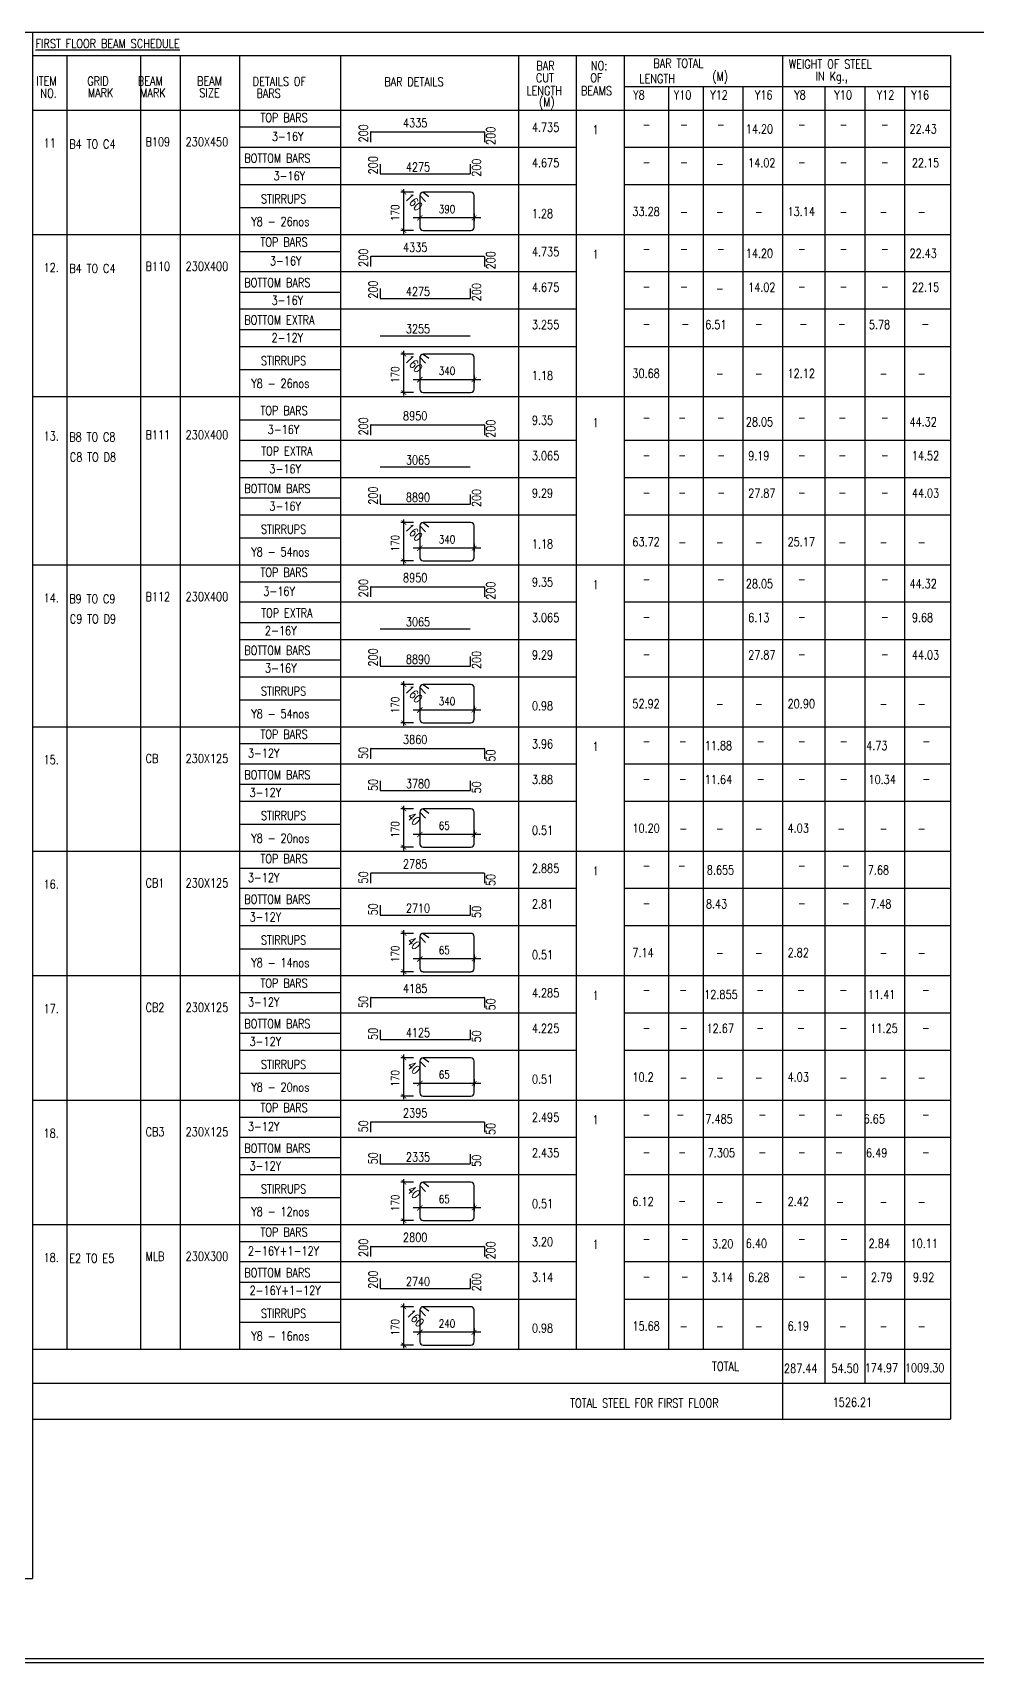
# Model space of a CAD drawing. Header units: millimetres. Extents: x 12977220 to 13113408, y -169657 to -55898.
# Drawn here: x 13058299 to 13064987, y -90266 to -78716 of the extents above; entities that cross this region are included whole.
import ezdxf

# ---------------------------------------------------------------- set-up
doc = ezdxf.new("R2010")
doc.units = ezdxf.units.MM
doc.header["$LTSCALE"] = 3
for name, color, linetype in [('DIM', 9, 'Continuous'), ('MAIN-ROD', 31, 'Continuous'), ('MAINROD', 31, 'Continuous'), ('text', 33, 'Continuous')]:
    doc.layers.add(name, color=color, linetype=linetype)
doc.styles.add('ROMANS', font='romans.shx', dxfattribs={"width": 0.8})

# ---------------------------------------------------------------- blocks, each defined once
blk = doc.blocks.new('_ARCHTICK')
at = {"color": 0, "linetype": 'ByBlock', "const_width": 0.15}
blk.add_lwpolyline([(-0.5, -0.5), (0.5, 0.5)], dxfattribs=at)

msp = doc.modelspace()

# ---------------------------------------------------------------- linework, layer by layer
at = {"layer": 'DIM', "color": 8}
for p, q in [((13060998.4, -79846.9), (13060906.9, -79846.9)), ((13060929.6, -80141.1), (13060929.6, -79824.3)), ((13061474.4, -80028.3), (13060995.3, -80028.3)), ((13061042.6, -80007.4), (13061042.6, -80050.9)), ((13061427.2, -79997.7), (13061427.2, -80050.9)), ((13060998.4, -80118.5), (13060906.9, -80118.5)), ((13060998.4, -80993.9), (13060906.9, -80993.9)), ((13060929.6, -81288), (13060929.6, -80971.2)), ((13061474.4, -81175.3), (13060995.3, -81175.3)), ((13061042.6, -81154.4), (13061042.6, -81197.9)), ((13061427.2, -81144.6), (13061427.2, -81197.9)), ((13060998.4, -81265.4), (13060906.9, -81265.4)), ((13060998.4, -82188.1), (13060906.9, -82188.1)), ((13060929.6, -82482.3), (13060929.6, -82165.5)), ((13061042.6, -82348.6), (13061042.6, -82392.1)), ((13061427.2, -82338.9), (13061427.2, -82392.1)), ((13060998.4, -82459.6), (13060906.9, -82459.6)), ((13061474.4, -82369.5), (13060995.3, -82369.5)), ((13060998.4, -83335.1), (13060906.9, -83335.1)), ((13060929.6, -83629.2), (13060929.6, -83312.4)), ((13061042.6, -83495.5), (13061042.6, -83539.1)), ((13061427.2, -83485.8), (13061427.2, -83539.1)), ((13060998.4, -83606.6), (13060906.9, -83606.6)), ((13061474.4, -83516.4), (13060995.3, -83516.4)), ((13060929.6, -84511.2), (13060929.6, -84194.4)), ((13060998.4, -84217), (13060906.9, -84217)), ((13061474.4, -84398.4), (13060995.3, -84398.4)), ((13061042.6, -84377.5), (13061042.6, -84421.1)), ((13061427.2, -84367.8), (13061427.2, -84421.1)), ((13060998.4, -84488.6), (13060906.9, -84488.6)), ((13060998.4, -85099), (13060906.9, -85099)), ((13060929.6, -85393.2), (13060929.6, -85076.4)), ((13061474.4, -85280.4), (13060995.3, -85280.4)), ((13061042.6, -85259.5), (13061042.6, -85303.1)), ((13061427.2, -85249.8), (13061427.2, -85303.1)), ((13060998.4, -85370.6), (13060906.9, -85370.6)), ((13060998.4, -85981), (13060906.9, -85981)), ((13060929.6, -86275.2), (13060929.6, -85958.4)), ((13061474.4, -86162.4), (13060995.3, -86162.4)), ((13061042.6, -86141.5), (13061042.6, -86185.1)), ((13061427.2, -86131.8), (13061427.2, -86185.1)), ((13060998.4, -86252.6), (13060906.9, -86252.6)), ((13060929.6, -87157.2), (13060929.6, -86840.4)), ((13060998.4, -86863), (13060906.9, -86863)), ((13061474.4, -87044.4), (13060995.3, -87044.4)), ((13061042.6, -87023.5), (13061042.6, -87067.1)), ((13061427.2, -87013.8), (13061427.2, -87067.1)), ((13060998.4, -87134.6), (13060906.9, -87134.6)), ((13060998.4, -87745), (13060906.9, -87745)), ((13060929.6, -88039.2), (13060929.6, -87722.4)), ((13061474.4, -87926.4), (13060995.3, -87926.4)), ((13061042.6, -87905.5), (13061042.6, -87949)), ((13061427.2, -87895.8), (13061427.2, -87949)), ((13060998.4, -88016.6), (13060906.9, -88016.6))]:
    msp.add_line(p, q, dxfattribs=at)
at = {"layer": 'DIM', "linetype": 'ByBlock', "ltscale": 500}
msp.add_line((13051773.9, -90238.1), (13065739.7, -90238.1), dxfattribs=at)
msp.add_lwpolyline([(13068081.4, -78715.6), (13051746.4, -78715.6), (13051746.4, -90265.6), (13068081.4, -90265.6)], close=True, dxfattribs=at)
at = {"layer": 'MAIN-ROD', "color": 2, "linetype": 'ByBlock', "ltscale": 500}
for p, q in [((13060693.6, -79422.1), (13060693.6, -79491.3)), ((13060696.6, -79419), (13061497.3, -79419)), ((13061500.3, -79422.1), (13061500.3, -79491.3)), ((13060762.1, -79648), (13060762.1, -79717.3)), ((13061399.2, -79648), (13061399.2, -79717.3)), ((13060762.1, -79717.3), (13061399.2, -79717.3)), ((13060693.6, -80304), (13060693.6, -80373.3)), ((13060696.6, -80301), (13061497.3, -80301)), ((13061500.3, -80304), (13061500.3, -80373.3)), ((13060762.1, -80530), (13060762.1, -80599.3)), ((13060762.1, -80599.3), (13061399.2, -80599.3)), ((13061399.2, -80530), (13061399.2, -80599.3)), ((13060762.1, -80864.3), (13061399.2, -80864.3)), ((13060693.6, -81498.3), (13060693.6, -81567.6)), ((13060696.6, -81495.3), (13061497.3, -81495.3)), ((13061500.3, -81498.3), (13061500.3, -81567.6)), ((13060762.1, -81793.5), (13061399.2, -81793.5)), ((13060762.1, -81989.2), (13060762.1, -82058.5)), ((13061399.2, -81989.2), (13061399.2, -82058.5)), ((13060762.1, -82058.5), (13061399.2, -82058.5)), ((13060693.6, -82645.2), (13060693.6, -82714.5)), ((13060696.6, -82642.2), (13061497.3, -82642.2)), ((13061500.3, -82645.2), (13061500.3, -82714.5)), ((13060762.1, -82940.5), (13061399.2, -82940.5)), ((13060762.1, -83136.1), (13060762.1, -83205.4)), ((13061399.2, -83136.1), (13061399.2, -83205.4)), ((13060762.1, -83205.4), (13061399.2, -83205.4)), ((13060693.6, -83792.2), (13060693.6, -83861.5)), ((13060696.6, -83789.2), (13061497.3, -83789.2)), ((13061500.3, -83792.2), (13061500.3, -83861.5)), ((13060762.1, -84018.1), (13060762.1, -84087.4)), ((13061399.2, -84018.1), (13061399.2, -84087.4)), ((13060762.1, -84087.4), (13061399.2, -84087.4)), ((13060693.6, -84674.2), (13060693.6, -84743.5)), ((13060696.6, -84671.2), (13061497.3, -84671.2)), ((13061500.3, -84674.2), (13061500.3, -84743.5)), ((13060762.1, -84900.1), (13060762.1, -84969.4)), ((13060762.1, -84969.4), (13061399.2, -84969.4)), ((13061399.2, -84900.1), (13061399.2, -84969.4)), ((13060693.6, -85556.2), (13060693.6, -85625.5)), ((13060696.6, -85553.1), (13061497.3, -85553.1)), ((13061500.3, -85556.2), (13061500.3, -85625.5)), ((13060762.1, -85782.1), (13060762.1, -85851.4)), ((13061399.2, -85782.1), (13061399.2, -85851.4)), ((13060762.1, -85851.4), (13061399.2, -85851.4)), ((13060693.6, -86438.2), (13060693.6, -86507.5)), ((13060696.6, -86435.1), (13061497.3, -86435.1)), ((13061500.3, -86438.2), (13061500.3, -86507.5)), ((13060762.1, -86664.1), (13060762.1, -86733.4)), ((13060762.1, -86733.4), (13061399.2, -86733.4)), ((13061399.2, -86664.1), (13061399.2, -86733.4)), ((13060696.6, -87317.1), (13061497.3, -87317.1)), ((13060693.6, -87320.2), (13060693.6, -87389.5)), ((13061500.3, -87320.2), (13061500.3, -87389.5)), ((13060762.1, -87546.1), (13060762.1, -87615.4)), ((13061399.2, -87546.1), (13061399.2, -87615.4)), ((13060762.1, -87615.4), (13061399.2, -87615.4))]:
    msp.add_line(p, q, dxfattribs=at)
for centre, start, end in [((13060696.6, -79422.1), 90, 180), ((13061497.3, -79422.1), 0, 90), ((13060696.6, -80304), 90, 180), ((13061497.3, -80304), 0, 90), ((13060696.6, -81498.3), 90, 180), ((13061497.3, -81498.3), 0, 90), ((13060696.6, -82645.2), 90, 180), ((13061497.3, -82645.2), 0, 90), ((13060696.6, -83792.2), 90, 180), ((13061497.3, -83792.2), 0, 90), ((13060696.6, -84674.2), 90, 180), ((13061497.3, -84674.2), 0, 90), ((13060696.6, -85556.2), 90, 180), ((13061497.3, -85556.2), 0, 90), ((13060696.6, -86438.2), 90, 180), ((13061497.3, -86438.2), 0, 90), ((13060696.6, -87320.2), 90, 180), ((13061497.3, -87320.2), 0, 90)]:
    msp.add_arc(centre, 3.02, start, end, dxfattribs=at)
at = {"layer": 'MAINROD', "color": 2}
for p, q in [((13061042.6, -79869.6), (13061042.6, -80095.8)), ((13061042.6, -79869.6), (13061082.9, -79911.8)), ((13061404.5, -79846.9), (13061065.2, -79846.9)), ((13061065.2, -79846.9), (13061107.1, -79876.3)), ((13061427.2, -80095.8), (13061427.2, -79869.6)), ((13061065.2, -80118.5), (13061404.5, -80118.5)), ((13061042.6, -81016.5), (13061042.6, -81242.8)), ((13061042.6, -81016.5), (13061082.9, -81058.7)), ((13061404.5, -80993.9), (13061065.2, -80993.9)), ((13061065.2, -80993.9), (13061107.1, -81023.3)), ((13061427.2, -81242.8), (13061427.2, -81016.5)), ((13061065.2, -81265.4), (13061404.5, -81265.4)), ((13061042.6, -82210.7), (13061042.6, -82437)), ((13061042.6, -82210.7), (13061082.9, -82252.9)), ((13061404.6, -82188.1), (13061065.2, -82188.1)), ((13061065.2, -82188.1), (13061107.1, -82217.5)), ((13061427.2, -82437), (13061427.2, -82210.7)), ((13061065.2, -82459.6), (13061404.6, -82459.6)), ((13061042.6, -83357.7), (13061042.6, -83584)), ((13061042.6, -83357.7), (13061082.9, -83399.9)), ((13061404.6, -83335.1), (13061065.2, -83335.1)), ((13061065.2, -83335.1), (13061107.1, -83364.5)), ((13061427.2, -83584), (13061427.2, -83357.7)), ((13061065.2, -83606.6), (13061404.6, -83606.6)), ((13061042.6, -84239.7), (13061042.6, -84466)), ((13061042.6, -84239.7), (13061082.9, -84281.9)), ((13061404.6, -84217), (13061065.2, -84217)), ((13061065.2, -84217), (13061107.1, -84246.5)), ((13061427.2, -84466), (13061427.2, -84239.7)), ((13061065.2, -84488.6), (13061404.6, -84488.6)), ((13061042.6, -85121.7), (13061042.6, -85347.9)), ((13061042.6, -85121.7), (13061082.9, -85163.9)), ((13061404.6, -85099), (13061065.2, -85099)), ((13061065.2, -85099), (13061107.1, -85128.5)), ((13061427.2, -85347.9), (13061427.2, -85121.7)), ((13061065.2, -85370.6), (13061404.6, -85370.6)), ((13061042.6, -86003.7), (13061042.6, -86229.9)), ((13061042.6, -86003.7), (13061082.9, -86045.9)), ((13061404.6, -85981), (13061065.2, -85981)), ((13061065.2, -85981), (13061107.1, -86010.5)), ((13061427.2, -86229.9), (13061427.2, -86003.7)), ((13061065.2, -86252.6), (13061404.6, -86252.6)), ((13061042.6, -86885.7), (13061042.6, -87111.9)), ((13061042.6, -86885.7), (13061082.9, -86927.9)), ((13061404.6, -86863), (13061065.2, -86863)), ((13061065.2, -86863), (13061107.1, -86892.5)), ((13061427.2, -87111.9), (13061427.2, -86885.7)), ((13061065.2, -87134.6), (13061404.6, -87134.6)), ((13061042.6, -87767.7), (13061042.6, -87993.9)), ((13061042.6, -87767.7), (13061082.9, -87809.9)), ((13061404.6, -87745), (13061065.2, -87745)), ((13061065.2, -87745), (13061107.1, -87774.4)), ((13061427.2, -87993.9), (13061427.2, -87767.7)), ((13061065.2, -88016.6), (13061404.6, -88016.6))]:
    msp.add_line(p, q, dxfattribs=at)
for centre, start, end in [((13061065.2, -79869.6), 90, 180), ((13061404.5, -79869.6), 0, 90), ((13061065.2, -80095.8), 180, 270), ((13061404.5, -80095.8), 270, 0), ((13061065.2, -81016.5), 90, 180), ((13061404.5, -81016.5), 0, 90), ((13061065.2, -81242.8), 180, 270), ((13061404.5, -81242.8), 270, 0), ((13061065.2, -82210.7), 90, 180), ((13061404.6, -82210.7), 0, 90), ((13061065.2, -82437), 180, 270), ((13061404.6, -82437), 270, 0), ((13061065.2, -83357.7), 90, 180), ((13061404.6, -83357.7), 0, 90), ((13061065.2, -83584), 180, 270), ((13061404.6, -83584), 270, 0), ((13061065.2, -84239.7), 90, 180), ((13061404.6, -84239.7), 0, 90), ((13061065.2, -84466), 180, 270), ((13061404.6, -84466), 270, 0), ((13061065.2, -85121.7), 90, 180), ((13061404.6, -85121.7), 0, 90), ((13061065.2, -85347.9), 180, 270), ((13061404.6, -85347.9), 270, 0), ((13061065.2, -86003.7), 90, 180), ((13061404.6, -86003.7), 0, 90), ((13061065.2, -86229.9), 180, 270), ((13061404.6, -86229.9), 270, 0), ((13061065.2, -86885.7), 90, 180), ((13061404.6, -86885.7), 0, 90), ((13061065.2, -87111.9), 180, 270), ((13061404.6, -87111.9), 270, 0), ((13061065.2, -87767.7), 90, 180), ((13061404.6, -87767.7), 0, 90), ((13061065.2, -87993.9), 180, 270), ((13061404.6, -87993.9), 270, 0)]:
    msp.add_arc(centre, 22.6, start, end, dxfattribs=at)
at = {"layer": 'text', "color": 8}
for p, q in [((13058298.6, -78715.6), (13058298.6, -86464.7)), ((13058298.6, -78715.6), (13058298.6, -85968.5)), ((13058298.6, -78715.6), (13058298.6, -89672.1)), ((13058298.6, -78877.2), (13064803.1, -78877.2)), ((13058541.6, -78877.2), (13058541.6, -88044.8)), ((13059062.8, -78877.2), (13059062.9, -88044.8)), ((13059344.1, -78877.2), (13059344.2, -88044.8)), ((13059764, -78877.2), (13059764, -88044.8)), ((13060479.9, -78877.2), (13060479.9, -88044.8)), ((13061741.3, -78877.2), (13061741.3, -88044.8)), ((13062150.5, -78877.2), (13062150.6, -88044.8)), ((13062490, -78877.2), (13062490.1, -88044.8)), ((13063612.4, -78877.2), (13063612.5, -88287.4)), ((13063612.4, -78877.2), (13063612.5, -88287.4)), ((13064803.1, -78877.2), (13064803.1, -88540.9)), ((13058298.6, -79097), (13058298.6, -85968.5)), ((13062490, -79097), (13064803.1, -79097)), ((13062805.4, -79097), (13062805.4, -88044.8)), ((13063050.8, -79097), (13063050.9, -88044.8)), ((13063331.6, -79097), (13063331.7, -88044.8)), ((13063612.4, -79097), (13063612.5, -88540.9)), ((13063911.6, -79097), (13063911.6, -88287.4)), ((13064194.9, -79097), (13064194.9, -88287.4)), ((13064478.2, -79097), (13064478.2, -88287.4)), ((13064803.1, -79097), (13064803.2, -85968.5)), ((13058298.6, -79264.7), (13064803.1, -79264.7)), ((13058298.6, -79264.7), (13064803.1, -79264.7)), ((13058298.6, -79264.7), (13064803.1, -79264.7)), ((13058298.6, -79264.7), (13064803.2, -79264.7)), ((13059764, -79384.5), (13060479.9, -79384.5)), ((13059764, -79527.4), (13061741.3, -79527.4)), ((13059764, -79527.4), (13061741.3, -79527.4)), ((13059764, -79527.4), (13061741.3, -79527.4)), ((13059810.5, -79527.4), (13061741.3, -79527.4)), ((13059810.5, -79527.4), (13061741.3, -79527.4)), ((13061741.3, -79527.4), (13062150.5, -79527.4)), ((13061741.3, -79527.4), (13062150.5, -79527.4)), ((13061741.3, -79527.4), (13062150.5, -79527.4)), ((13062490, -79527.4), (13064803.1, -79527.4)), ((13062490, -79527.4), (13064803.1, -79527.4)), ((13062490, -79527.4), (13064803.1, -79527.4)), ((13059764, -79671.9), (13060479.9, -79671.9)), ((13059764, -79792.3), (13062150.5, -79792.3)), ((13059764, -79792.3), (13061741.3, -79792.3)), ((13059764, -79792.3), (13061741.3, -79792.3)), ((13061741.3, -79792.3), (13062150.5, -79792.3)), ((13061741.3, -79792.3), (13062150.5, -79792.3)), ((13062490, -79792.3), (13064803.1, -79792.3)), ((13062490, -79792.3), (13064803.1, -79792.3)), ((13062490, -79792.3), (13064803.1, -79792.3)), ((13059764, -79955.8), (13060479.9, -79955.8)), ((13058298.6, -80146.7), (13064803.1, -80146.7)), ((13058298.6, -80146.7), (13064803.1, -80146.7)), ((13059764, -80266.5), (13060479.9, -80266.5)), ((13059764, -80409.4), (13061741.3, -80409.4)), ((13059764, -80409.4), (13061741.3, -80409.4)), ((13059764, -80409.4), (13061741.3, -80409.4)), ((13059810.5, -80409.4), (13061741.3, -80409.4)), ((13059810.5, -80409.4), (13061741.3, -80409.4)), ((13061741.3, -80409.4), (13062150.5, -80409.4)), ((13061741.3, -80409.4), (13062150.5, -80409.4)), ((13061741.3, -80409.4), (13062150.5, -80409.4)), ((13062490, -80409.4), (13064803.1, -80409.4)), ((13062490, -80409.4), (13064803.1, -80409.4)), ((13062490, -80409.4), (13064803.1, -80409.4)), ((13059764, -80553.9), (13060479.9, -80553.9)), ((13059764, -80674.3), (13062150.5, -80674.3)), ((13059764, -80674.3), (13061741.3, -80674.3)), ((13059764, -80674.3), (13061741.3, -80674.3)), ((13061741.3, -80674.3), (13062150.5, -80674.3)), ((13061741.3, -80674.3), (13062150.5, -80674.3)), ((13062490, -80674.3), (13064803.1, -80674.3)), ((13062490, -80674.3), (13064803.1, -80674.3)), ((13062490, -80674.3), (13064803.1, -80674.3)), ((13059764, -80818.9), (13060479.9, -80818.9)), ((13059764, -80939.3), (13062150.5, -80939.3)), ((13059764, -80939.3), (13061741.3, -80939.3)), ((13059764, -80939.3), (13061741.3, -80939.3)), ((13061741.3, -80939.3), (13062150.5, -80939.3)), ((13061741.3, -80939.3), (13062150.5, -80939.3)), ((13062490, -80939.3), (13064803.1, -80939.3)), ((13062490, -80939.3), (13064803.1, -80939.3)), ((13062490, -80939.3), (13064803.1, -80939.3)), ((13059764, -81102.7), (13060479.9, -81102.7)), ((13058298.6, -81293.6), (13064803.1, -81293.6)), ((13058298.6, -81293.6), (13064803.2, -81293.6)), ((13059764, -81460.7), (13060479.9, -81460.7)), ((13059764, -81603.6), (13061741.3, -81603.6)), ((13059764, -81603.6), (13061741.3, -81603.6)), ((13059764, -81603.6), (13061741.3, -81603.6)), ((13059810.5, -81603.6), (13061741.3, -81603.6)), ((13059810.5, -81603.6), (13061741.3, -81603.6)), ((13061741.3, -81603.6), (13062150.5, -81603.6)), ((13061741.3, -81603.6), (13062150.5, -81603.6)), ((13061741.3, -81603.6), (13062150.5, -81603.6)), ((13062490, -81603.6), (13064803.1, -81603.6)), ((13062490, -81603.6), (13064803.1, -81603.6)), ((13062490, -81603.6), (13064803.1, -81603.6)), ((13059764, -81748.2), (13060479.9, -81748.2)), ((13059764, -81868.6), (13062150.5, -81868.6)), ((13059764, -81868.6), (13061741.3, -81868.6)), ((13059764, -81868.6), (13061741.3, -81868.6)), ((13061741.3, -81868.6), (13062150.5, -81868.6)), ((13061741.3, -81868.6), (13062150.5, -81868.6)), ((13062490, -81868.6), (13064803.1, -81868.6)), ((13062490, -81868.6), (13064803.1, -81868.6)), ((13062490, -81868.6), (13064803.1, -81868.6)), ((13059764, -82013.1), (13060479.9, -82013.1)), ((13059764, -82133.5), (13062150.5, -82133.5)), ((13059764, -82133.5), (13061741.3, -82133.5)), ((13059764, -82133.5), (13061741.3, -82133.5)), ((13061741.3, -82133.5), (13062150.5, -82133.5)), ((13061741.3, -82133.5), (13062150.5, -82133.5)), ((13062490, -82133.5), (13064803.1, -82133.5)), ((13062490, -82133.5), (13064803.1, -82133.5)), ((13062490, -82133.5), (13064803.1, -82133.5)), ((13059764, -82296.9), (13060479.9, -82296.9)), ((13058298.6, -82487.8), (13064803.1, -82487.8)), ((13058298.6, -82487.8), (13064803.2, -82487.8)), ((13059764, -82607.7), (13060479.9, -82607.7)), ((13059764, -82750.6), (13061741.3, -82750.6)), ((13059764, -82750.6), (13061741.3, -82750.6)), ((13059764, -82750.6), (13061741.3, -82750.6)), ((13059810.5, -82750.6), (13061741.3, -82750.6)), ((13059810.5, -82750.6), (13061741.3, -82750.6)), ((13061741.3, -82750.6), (13062150.5, -82750.6)), ((13061741.3, -82750.6), (13062150.5, -82750.6)), ((13061741.3, -82750.6), (13062150.5, -82750.6)), ((13062490, -82750.6), (13064803.1, -82750.6)), ((13062490, -82750.6), (13064803.1, -82750.6)), ((13062490, -82750.6), (13064803.1, -82750.6)), ((13059764, -82895.1), (13060479.9, -82895.1)), ((13059764, -83015.5), (13062150.5, -83015.5)), ((13059764, -83015.5), (13061741.3, -83015.5)), ((13059764, -83015.5), (13061741.3, -83015.5)), ((13061741.3, -83015.5), (13062150.5, -83015.5)), ((13061741.3, -83015.5), (13062150.5, -83015.5)), ((13062490, -83015.5), (13064803.1, -83015.5)), ((13062490, -83015.5), (13064803.1, -83015.5)), ((13062490, -83015.5), (13064803.1, -83015.5)), ((13059764, -83160.1), (13060479.9, -83160.1)), ((13059764, -83280.5), (13062150.5, -83280.5)), ((13059764, -83280.5), (13061741.3, -83280.5)), ((13059764, -83280.5), (13061741.3, -83280.5)), ((13061741.3, -83280.5), (13062150.5, -83280.5)), ((13061741.3, -83280.5), (13062150.5, -83280.5)), ((13062490, -83280.5), (13064803.1, -83280.5)), ((13062490, -83280.5), (13064803.1, -83280.5)), ((13062490, -83280.5), (13064803.1, -83280.5)), ((13059764, -83443.9), (13060479.9, -83443.9)), ((13058298.6, -83634.8), (13064803.1, -83634.8)), ((13058298.6, -83634.8), (13064803.2, -83634.8)), ((13059764, -83754.6), (13060479.9, -83754.6)), ((13059764, -83897.5), (13061741.3, -83897.5)), ((13059764, -83897.5), (13061741.3, -83897.5)), ((13059764, -83897.5), (13061741.3, -83897.5)), ((13059810.5, -83897.5), (13061741.3, -83897.5)), ((13059810.5, -83897.5), (13061741.3, -83897.5)), ((13061741.3, -83897.5), (13062150.5, -83897.5)), ((13061741.3, -83897.5), (13062150.5, -83897.5)), ((13061741.3, -83897.5), (13062150.5, -83897.5)), ((13062490, -83897.5), (13064803.1, -83897.5)), ((13062490, -83897.5), (13064803.1, -83897.5)), ((13062490, -83897.5), (13064803.1, -83897.5)), ((13059764, -84042.1), (13060479.9, -84042.1)), ((13059764, -84162.5), (13062150.5, -84162.5)), ((13059764, -84162.5), (13061741.3, -84162.5)), ((13059764, -84162.5), (13061741.3, -84162.5)), ((13061741.3, -84162.5), (13062150.5, -84162.5)), ((13061741.3, -84162.5), (13062150.5, -84162.5)), ((13062490, -84162.5), (13064803.1, -84162.5)), ((13062490, -84162.5), (13064803.1, -84162.5)), ((13062490, -84162.5), (13064803.1, -84162.5)), ((13059764, -84325.9), (13060479.9, -84325.9)), ((13058298.6, -84516.8), (13064803.1, -84516.8)), ((13058298.6, -84516.8), (13064803.2, -84516.8)), ((13059764, -84636.6), (13060479.9, -84636.6)), ((13059764, -84779.5), (13061741.3, -84779.5)), ((13059764, -84779.5), (13061741.3, -84779.5)), ((13059764, -84779.5), (13061741.3, -84779.5)), ((13059810.5, -84779.5), (13061741.3, -84779.5)), ((13059810.5, -84779.5), (13061741.3, -84779.5)), ((13061741.3, -84779.5), (13062150.5, -84779.5)), ((13061741.3, -84779.5), (13062150.5, -84779.5)), ((13061741.3, -84779.5), (13062150.5, -84779.5)), ((13062490, -84779.5), (13064803.1, -84779.5)), ((13062490, -84779.5), (13064803.1, -84779.5)), ((13062490, -84779.5), (13064803.1, -84779.5)), ((13059764, -84924), (13060479.9, -84924)), ((13059764, -85044.5), (13062150.5, -85044.5)), ((13059764, -85044.5), (13061741.3, -85044.5)), ((13059764, -85044.5), (13061741.3, -85044.5)), ((13061741.3, -85044.5), (13062150.5, -85044.5)), ((13061741.3, -85044.5), (13062150.5, -85044.5)), ((13062490, -85044.5), (13064803.1, -85044.5)), ((13062490, -85044.5), (13064803.1, -85044.5)), ((13062490, -85044.5), (13064803.1, -85044.5)), ((13059764, -85207.9), (13060479.9, -85207.9)), ((13058298.6, -85398.8), (13064803.1, -85398.8)), ((13058298.6, -85398.8), (13064803.2, -85398.8)), ((13059764, -85518.6), (13060479.9, -85518.6)), ((13059764, -85661.5), (13061741.3, -85661.5)), ((13059764, -85661.5), (13061741.3, -85661.5)), ((13059764, -85661.5), (13061741.3, -85661.5)), ((13059810.5, -85661.5), (13061741.3, -85661.5)), ((13059810.5, -85661.5), (13061741.3, -85661.5)), ((13061741.3, -85661.5), (13062150.5, -85661.5)), ((13061741.3, -85661.5), (13062150.5, -85661.5)), ((13061741.3, -85661.5), (13062150.5, -85661.5)), ((13062490, -85661.5), (13064803.1, -85661.5)), ((13062490, -85661.5), (13064803.1, -85661.5)), ((13062490, -85661.5), (13064803.1, -85661.5)), ((13059764, -85806), (13060479.9, -85806)), ((13059764, -85926.5), (13062150.5, -85926.5)), ((13059764, -85926.5), (13061741.3, -85926.5)), ((13059764, -85926.5), (13061741.3, -85926.5)), ((13061741.3, -85926.5), (13062150.5, -85926.5)), ((13061741.3, -85926.5), (13062150.5, -85926.5)), ((13062490, -85926.5), (13064803.1, -85926.5)), ((13062490, -85926.5), (13064803.1, -85926.5)), ((13062490, -85926.5), (13064803.1, -85926.5)), ((13059764, -86089.9), (13060479.9, -86089.9)), ((13058298.6, -86280.8), (13064803.1, -86280.8)), ((13058298.6, -86280.8), (13064803.2, -86280.8)), ((13059764, -86400.6), (13060479.9, -86400.6)), ((13059764, -86543.5), (13061741.3, -86543.5)), ((13059764, -86543.5), (13061741.3, -86543.5)), ((13059764, -86543.5), (13061741.3, -86543.5)), ((13059810.5, -86543.5), (13061741.3, -86543.5)), ((13059810.5, -86543.5), (13061741.3, -86543.5)), ((13061741.3, -86543.5), (13062150.5, -86543.5)), ((13061741.3, -86543.5), (13062150.5, -86543.5)), ((13061741.3, -86543.5), (13062150.5, -86543.5)), ((13062490, -86543.5), (13064803.1, -86543.5)), ((13062490, -86543.5), (13064803.1, -86543.5)), ((13062490, -86543.5), (13064803.1, -86543.5)), ((13059764, -86688), (13060479.9, -86688)), ((13059764, -86808.4), (13062150.5, -86808.4)), ((13059764, -86808.4), (13061741.3, -86808.4)), ((13059764, -86808.4), (13061741.3, -86808.4)), ((13061741.3, -86808.4), (13062150.5, -86808.4)), ((13061741.3, -86808.4), (13062150.5, -86808.4)), ((13062490, -86808.4), (13064803.1, -86808.4)), ((13062490, -86808.4), (13064803.1, -86808.4)), ((13062490, -86808.4), (13064803.1, -86808.4)), ((13059764, -86971.9), (13060479.9, -86971.9)), ((13058298.6, -87162.8), (13064803.1, -87162.8)), ((13058298.6, -87162.8), (13064803.2, -87162.8)), ((13059764, -87282.6), (13060479.9, -87282.6)), ((13059764, -87425.5), (13061741.3, -87425.5)), ((13059764, -87425.5), (13061741.3, -87425.5)), ((13059764, -87425.5), (13061741.3, -87425.5)), ((13059810.5, -87425.5), (13061741.3, -87425.5)), ((13059810.5, -87425.5), (13061741.3, -87425.5)), ((13061741.3, -87425.5), (13062150.5, -87425.5)), ((13061741.3, -87425.5), (13062150.5, -87425.5)), ((13061741.3, -87425.5), (13062150.5, -87425.5)), ((13062490, -87425.5), (13064803.1, -87425.5)), ((13062490, -87425.5), (13064803.1, -87425.5)), ((13062490, -87425.5), (13064803.1, -87425.5)), ((13059764, -87570), (13060479.9, -87570)), ((13059764, -87690.4), (13062150.5, -87690.4)), ((13059764, -87690.4), (13061741.3, -87690.4)), ((13059764, -87690.4), (13061741.3, -87690.4)), ((13061741.3, -87690.4), (13062150.5, -87690.4)), ((13061741.3, -87690.4), (13062150.5, -87690.4)), ((13062490, -87690.4), (13064803.1, -87690.4)), ((13062490, -87690.4), (13064803.1, -87690.4)), ((13062490, -87690.4), (13064803.1, -87690.4)), ((13059764, -87853.9), (13060479.9, -87853.9)), ((13058298.6, -88044.8), (13064803.1, -88044.8)), ((13058298.6, -88044.8), (13064803.2, -88044.8)), ((13058298.6, -88287.4), (13064803.2, -88287.4)), ((13058298.6, -88540.9), (13064803.2, -88540.9)), ((13051794.1, -89672.1), (13058298.6, -89672.1))]:
    msp.add_line(p, q, dxfattribs=at)

# ---------------------------------------------------------------- block references
at = {"layer": 'DIM', "color": 8}
for p, xscale, yscale, zscale, rotation in [((13060929.6, -79846.9), 33.94133400576538, 33.94133400576538, 33.94133400576538, 90), ((13061042.6, -80028.3), 37.7125933393836, 37.7125933393836, 37.7125933393836, 180), ((13060929.6, -80118.5), 33.94133400576538, 33.94133400576538, 33.94133400576538, 270), ((13060929.6, -80993.9), 33.94133400576538, 33.94133400576538, 33.94133400576538, 90), ((13061042.6, -81175.3), 37.7125933393836, 37.7125933393836, 37.7125933393836, 180), ((13060929.6, -81265.4), 33.94133400576538, 33.94133400576538, 33.94133400576538, 270), ((13060929.6, -82188.1), 33.94133400576538, 33.94133400576538, 33.94133400576538, 90), ((13061042.6, -82369.5), 37.7125933393836, 37.7125933393836, 37.7125933393836, 180), ((13060929.6, -82459.6), 33.94133400576538, 33.94133400576538, 33.94133400576538, 270), ((13060929.6, -83335.1), 33.94133400576538, 33.94133400576538, 33.94133400576538, 90), ((13061042.6, -83516.4), 37.7125933393836, 37.7125933393836, 37.7125933393836, 180), ((13060929.6, -83606.6), 33.94133400576538, 33.94133400576538, 33.94133400576538, 270), ((13060929.6, -84217), 33.94133400576538, 33.94133400576538, 33.94133400576538, 90), ((13061042.6, -84398.4), 37.7125933393836, 37.7125933393836, 37.7125933393836, 180), ((13060929.6, -84488.6), 33.94133400576538, 33.94133400576538, 33.94133400576538, 270), ((13060929.6, -85099), 33.94133400576538, 33.94133400576538, 33.94133400576538, 90), ((13060929.6, -85370.6), 33.94133400576538, 33.94133400576538, 33.94133400576538, 270), ((13061042.6, -85280.4), 37.7125933393836, 37.7125933393836, 37.7125933393836, 180), ((13060929.6, -85981), 33.94133400576538, 33.94133400576538, 33.94133400576538, 90), ((13061042.6, -86162.4), 37.7125933393836, 37.7125933393836, 37.7125933393836, 180), ((13060929.6, -86252.6), 33.94133400576538, 33.94133400576538, 33.94133400576538, 270), ((13060929.6, -86863), 33.94133400576538, 33.94133400576538, 33.94133400576538, 90), ((13061042.6, -87044.4), 37.7125933393836, 37.7125933393836, 37.7125933393836, 180), ((13060929.6, -87134.6), 33.94133400576538, 33.94133400576538, 33.94133400576538, 270), ((13060929.6, -87745), 33.94133400576538, 33.94133400576538, 33.94133400576538, 90), ((13060929.6, -88016.6), 33.94133400576538, 33.94133400576538, 33.94133400576538, 270), ((13061042.6, -87926.4), 37.7125933393836, 37.7125933393836, 37.7125933393836, 180)]:
    msp.add_blockref('_ARCHTICK', p, dxfattribs=dict(at, xscale=xscale, yscale=yscale, zscale=zscale, rotation=rotation))
at = {"layer": 'DIM', "color": 8, "xscale": 33.94133400544524, "yscale": 33.94133400544524, "zscale": 33.94133400544524}
for p in [(13061427.2, -80028.3), (13061427.2, -81175.3), (13061427.2, -82369.5), (13061427.2, -83516.4), (13061427.2, -84398.4), (13061427.2, -85280.4), (13061427.2, -86162.4), (13061427.2, -87044.4), (13061427.2, -87926.4)]:
    msp.add_blockref('_ARCHTICK', p, dxfattribs=at)

# ---------------------------------------------------------------- texts
at = {"layer": 'DIM', "color": 6, "linetype": 'ByBlock', "style": 'ROMANS', "width": 0.8}
for s, height, rotation, p in [('170', 56.57, 90, (13060895.6, -80050.6)), ('170', 56.57, 90, (13060895.6, -81197.5)), ('170', 56.57, 90, (13060895.6, -82391.8)), ('170', 56.57, 90, (13060895.6, -83538.7)), ('170', 56.57, 90, (13060895.6, -84420.7)), ('170', 56.57, 90, (13060895.6, -85302.7)), ('170', 56.57, 90, (13060895.6, -86184.7)), ('170', 56.57, 90, (13060895.6, -87066.7)), ('160', 62.85, 313.70203, (13060944.2, -87801.5)), ('170', 56.57, 90, (13060895.6, -87948.7))]:
    msp.add_text(s, height=height, rotation=rotation, dxfattribs=at).set_placement(p)
for s, p in [('390', (13061177.1, -79994.4)), ('340', (13061177.1, -81141.3)), ('340', (13061177.1, -82335.6)), ('340', (13061177.1, -83482.5)), ('65', (13061177.1, -84364.5)), ('65', (13061177.1, -85246.5)), ('65', (13061177.1, -86128.5)), ('65', (13061177.1, -87010.5)), ('240', (13061177.1, -87892.5))]:
    msp.add_text(s, height=56.57, dxfattribs=at).set_placement(p)
at = {"layer": 'DIM', "color": 6, "char_height": 62.85, "attachment_point": 5, "rotation": 313.70203, "style": 'ROMANS'}
for s, insert in [('\\A1;160', (13061000, -79916.3)), ('\\A1;160', (13061000, -81063.3)), ('\\A1;160', (13061000, -82257.5)), ('\\A1;160', (13061000, -83404.4)), ('\\A1;40', (13061000, -84286.4)), ('\\A1;40', (13061000, -85168.4)), ('\\A1;40', (13061000, -86050.4)), ('\\A1;40', (13061000, -86932.4))]:
    msp.add_mtext(s, dxfattribs=dict(at, insert=insert))
at = {"layer": 'text', "color": 6, "style": 'ROMANS', "width": 0.8}
for s, height, p in [('%%UFIRST FLOOR BEAM SCHEDULE', 62.854, (13058319.6, -78824.6)), ('BAR', 62.85, (13061868.1, -78981.4)), ('NO:', 62.85, (13062254.4, -78981.4)), ('BAR TOTAL', 62.85, (13062697.7, -78964.7)), ('(M)', 62.85, (13063115.1, -79057.5)), ('WEIGHT OF STEEL', 62.854, (13063657.5, -78970)), (' IN Kg.,', 62.85, (13063812.6, -79056.1)), ('ITEM', 62.85, (13058325, -79090.6)), ('NO.', 62.85, (13058354.1, -79176.8)), ('GRID', 62.85, (13058685.8, -79090.6)), ('MARK', 62.85, (13058690.4, -79173.8)), ('BEAM', 62.85, (13059044.3, -79090.6)), ('MARK', 62.85, (13059060.4, -79173.8)), ('BEAM', 62.85, (13059464.1, -79090.6)), ('SIZE', 62.85, (13059480.3, -79173.8)), ('DETAILS OF', 62.85, (13059858.6, -79093.5)), ('BARS', 62.85, (13059885.1, -79177.5)), ('BAR DETAILS', 62.854, (13060790.7, -79095.6)), ('LENGTH', 62.85, (13061798.2, -79159)), ('CUT', 62.85, (13061864.8, -79067.2)), ('BEAMS', 62.85, (13062184.5, -79159)), ('OF', 62.85, (13062251.1, -79067.2)), (' LENGTH', 62.85, (13062563.8, -79073.9)), ('(M)', 62.85, (13061886.3, -79238.6)), ('Y8', 62.85, (13062554.3, -79188.8)), ('Y10', 62.85, (13062842.1, -79188.8)), ('Y12', 62.85, (13063100.1, -79188.8)), ('Y16', 62.85, (13063417, -79188.8)), ('Y8', 62.85, (13063695.9, -79188.8)), ('Y10', 62.85, (13063979.6, -79188.8)), ('Y12', 62.85, (13064280.3, -79188.8)), ('Y16', 62.85, (13064525.4, -79188.8)), ('TOP BARS', 62.85, (13059913.4, -79349.5)), ('B109', 62.85, (13059098.8, -79521.1)), ('230X450', 62.85, (13059383.3, -79521.1)), ('3-16Y', 62.85, (13059994, -79483.1)), ('4.735', 62.85, (13061836.6, -79418)), ('1', 62.9, (13062267.2, -79435.6)), ('-', 62.9, (13062621.2, -79397.8)), ('-', 62.9, (13062886.6, -79397.8)), ('-', 62.9, (13063147.4, -79397.8)), ('14.20', 62.85, (13063352.4, -79429.7)), ('-', 62.9, (13063721.1, -79397.8)), ('-', 62.9, (13064016.9, -79397.8)), ('-', 62.9, (13064310, -79397.8)), ('22.43', 62.85, (13064512.4, -79429.7)), ('11', 62.85, (13058376.9, -79529.9)), ('B4 TO C4', 62.85, (13058558.6, -79536.7)), ('BOTTOM BARS', 62.854, (13059799.2, -79636.9)), ('4.675', 62.85, (13061836.6, -79669.6)), ('-', 62.9, (13062621.2, -79665)), ('-', 62.9, (13062886.6, -79665)), ('-', 62.9, (13063140, -79677.9)), ('14.02', 62.85, (13063369.1, -79669.6)), ('-', 62.9, (13063721.1, -79665)), ('-', 62.9, (13064016.9, -79665)), ('-', 62.9, (13064310, -79665)), ('22.15', 62.85, (13064529.1, -79669.6)), ('3-16Y', 62.85, (13060005.9, -79762.4)), ('STIRRUPS', 62.85, (13059916.4, -79925.6)), ('Y8 - 26nos', 62.85, (13059848.2, -80086.3)), ('1.28', 62.85, (13061836.6, -80030)), ('33.28', 62.85, (13062548.9, -80014.9)), ('-', 62.9, (13062887, -80017)), ('-', 62.9, (13063140, -80017)), ('-', 62.9, (13063416.8, -80017)), ('13.14', 62.85, (13063648.8, -80014.9)), ('-', 62.9, (13064017.3, -80017)), ('-', 62.9, (13064300, -80017)), ('-', 62.9, (13064570.4, -80017)), ('TOP BARS', 62.85, (13059913.4, -80231.5)), ('4.735', 62.85, (13061836.6, -80300)), ('1', 62.9, (13062267.2, -80317.6)), ('-', 62.9, (13062621.2, -80279.8)), ('-', 62.9, (13062886.6, -80279.8)), ('-', 62.9, (13063147.4, -80279.8)), ('14.20', 62.85, (13063352.4, -80311.7)), ('-', 62.9, (13063721.1, -80279.8)), ('-', 62.9, (13064016.9, -80279.8)), ('-', 62.9, (13064310, -80279.8)), ('22.43', 62.85, (13064512.4, -80311.7)), ('12.', 62.85, (13058376.9, -80411.9)), ('B4 TO C4', 62.85, (13058558.6, -80418.7)), ('B110', 62.85, (13059098.8, -80403.1)), ('230X400', 62.85, (13059383.3, -80403.1)), ('3-16Y', 62.85, (13059979.9, -80365.1)), ('BOTTOM BARS', 62.854, (13059799.2, -80518.9)), ('4.675', 62.85, (13061836.6, -80551.6)), ('14.02', 62.85, (13063369.1, -80551.6)), ('22.15', 62.85, (13064529.1, -80551.6)), ('3-16Y', 62.85, (13059991.8, -80644.4)), ('-', 62.9, (13062621.2, -80547)), ('-', 62.9, (13062886.6, -80547)), ('-', 62.9, (13063140, -80559.9)), ('-', 62.9, (13063721.1, -80547)), ('-', 62.9, (13064016.9, -80547)), ('-', 62.9, (13064310, -80547)), ('BOTTOM EXTRA', 62.854, (13059799.2, -80783.8)), ('2-12Y', 62.85, (13059991.8, -80909.3)), ('3.255', 62.85, (13061836.6, -80816.5)), ('-', 62.9, (13062621.2, -80811.9)), ('-', 62.9, (13062896.3, -80811.9)), ('6.51', 62.85, (13063064.6, -80816.5)), ('-', 62.9, (13063416.6, -80811.9)), ('-', 62.9, (13063732.3, -80811.9)), ('-', 62.9, (13064005.6, -80811.9)), ('5.78', 62.85, (13064224.7, -80816.5)), ('-', 62.9, (13064597, -80811.9)), ('STIRRUPS', 62.85, (13059916.4, -81072.6)), ('Y8 - 26nos', 62.85, (13059848.2, -81233.2)), ('1.18', 62.85, (13061836.6, -81176.9)), ('30.68', 62.85, (13062548.9, -81161.8)), ('-', 62.9, (13063140, -81163.9)), ('-', 62.9, (13063416.8, -81163.9)), ('12.12', 62.85, (13063648.8, -81161.8)), ('-', 62.9, (13064300, -81163.9)), ('-', 62.9, (13064570.4, -81163.9)), ('TOP BARS', 62.85, (13059913.4, -81425.7)), ('B111', 62.85, (13059098.8, -81597.3)), ('230X400', 62.85, (13059383.3, -81597.3)), ('3-16Y', 62.85, (13059964.7, -81559.3)), ('9.35', 62.85, (13061836.6, -81494.2)), ('1', 62.9, (13062267.2, -81511.8)), ('-', 62.9, (13062621.2, -81474.1)), ('-', 62.9, (13062874.1, -81474.1)), ('-', 62.9, (13063147.5, -81474.1)), ('28.05', 62.85, (13063352.4, -81505.9)), ('-', 62.9, (13063721.1, -81474.1)), ('-', 62.9, (13064008.1, -81474.1)), ('-', 62.9, (13064310.1, -81474.1)), ('44.32', 62.85, (13064512.4, -81505.9)), ('13.', 62.85, (13058376.9, -81606.1)), ('B8 TO C8', 62.85, (13058558.6, -81612.9)), ('TOP EXTRA', 62.85, (13059918.8, -81713.1)), ('C8 TO D8', 62.85, (13058562.2, -81755.1)), ('3.065', 62.85, (13061836.6, -81745.8)), ('-', 62.9, (13062621.2, -81741.2)), ('-', 62.9, (13062874.1, -81741.2)), ('-', 62.9, (13063149.3, -81741.2)), ('9.19', 62.85, (13063369.1, -81745.8)), ('-', 62.9, (13063721.1, -81741.2)), ('-', 62.9, (13064008.1, -81741.2)), ('-', 62.9, (13064310.1, -81741.2)), ('14.52', 62.85, (13064529.1, -81745.8)), ('3-16Y', 62.85, (13059976.6, -81838.6)), ('BOTTOM BARS', 62.854, (13059799.3, -81978.1)), ('9.29', 62.85, (13061836.6, -82010.8)), ('-', 62.9, (13062621.2, -82006.2)), ('-', 62.9, (13062874.1, -82006.2)), ('-', 62.9, (13063149.3, -82006.2)), ('27.87', 62.85, (13063369.1, -82010.8)), ('-', 62.9, (13063721.1, -82006.2)), ('-', 62.9, (13064008.1, -82006.2)), ('-', 62.9, (13064310.1, -82006.2)), ('44.03', 62.85, (13064529.1, -82010.8)), ('3-16Y', 62.85, (13059976.6, -82103.5)), ('STIRRUPS', 62.85, (13059916.4, -82266.8)), ('1.18', 62.85, (13061836.6, -82371.2)), ('63.72', 62.85, (13062548.9, -82356.1)), ('-', 62.9, (13062874.5, -82358.2)), ('-', 62.9, (13063140, -82358.2)), ('-', 62.9, (13063416.8, -82358.2)), ('25.17', 62.85, (13063648.8, -82356.1)), ('-', 62.9, (13064008.4, -82358.2)), ('-', 62.9, (13064300, -82358.2)), ('-', 62.9, (13064570.4, -82358.2)), ('Y8 - 54nos', 62.85, (13059848.2, -82427.4)), ('TOP BARS', 62.85, (13059913.4, -82572.6)), ('9.35', 62.85, (13061836.6, -82641.2)), ('14.', 62.85, (13058376.9, -82753.1)), ('B9 TO C9', 62.85, (13058558.6, -82759.8)), ('B112', 62.85, (13059098.8, -82744.3)), ('230X400', 62.85, (13059383.3, -82744.3)), ('3-16Y', 62.85, (13059933.8, -82706.3)), ('1', 62.9, (13062267.2, -82658.8)), ('-', 62.9, (13062621.2, -82621)), ('-', 62.9, (13063147.5, -82621)), ('28.05', 62.85, (13063352.4, -82652.9)), ('-', 62.9, (13063721.1, -82621)), ('-', 62.9, (13064310.1, -82621)), ('44.32', 62.85, (13064512.4, -82652.9)), ('TOP EXTRA', 62.85, (13059918.8, -82860.1)), ('C9 TO D9', 62.85, (13058562.2, -82902)), ('2-16Y', 62.85, (13059945.6, -82985.5)), ('3.065', 62.85, (13061836.6, -82892.8)), ('-', 62.9, (13062621.2, -82888.2)), ('6.13', 62.85, (13063369.1, -82892.8)), ('-', 62.9, (13063721.1, -82888.2)), ('-', 62.9, (13064310.1, -82888.2)), ('9.68', 62.85, (13064529.1, -82892.8)), ('BOTTOM BARS', 62.854, (13059799.3, -83125)), ('9.29', 62.85, (13061836.6, -83157.7)), ('-', 62.9, (13062621.2, -83153.1)), ('27.87', 62.85, (13063369.1, -83157.7)), ('-', 62.9, (13063721.1, -83153.1)), ('-', 62.9, (13064310.1, -83153.1)), ('44.03', 62.85, (13064529.1, -83157.7)), ('3-16Y', 62.85, (13059945.6, -83250.5)), ('STIRRUPS', 62.85, (13059916.4, -83413.8)), ('0.98', 62.85, (13061836.6, -83518.1)), ('52.92', 62.85, (13062548.9, -83503)), ('-', 62.9, (13063140, -83505.1)), ('-', 62.9, (13063416.8, -83505.1)), ('20.90', 62.85, (13063648.8, -83503)), ('-', 62.9, (13064300, -83505.1)), ('-', 62.9, (13064570.4, -83505.1)), ('Y8 - 54nos', 62.85, (13059848.2, -83574.4)), ('TOP BARS', 62.85, (13059913.4, -83719.6)), ('3.96', 62.85, (13061836.6, -83788.1)), ('11.88', 62.85, (13063061.8, -83799.8)), ('4.73', 62.85, (13064205.5, -83799.8)), ('15.', 62.85, (13058376.9, -83900)), ('CB', 62.85, (13059098.8, -83891.2)), ('230X125', 62.85, (13059383.3, -83891.2)), ('3-12Y', 62.85, (13059824.1, -83853.2)), ('1', 62.9, (13062267.2, -83805.7)), ('-', 62.9, (13062621.2, -83767.9)), ('-', 62.9, (13062878, -83767.9)), ('-', 62.9, (13063430.2, -83767.9)), ('-', 62.9, (13063721.1, -83767.9)), ('-', 62.9, (13064018.3, -83767.9)), ('-', 62.9, (13064603.9, -83767.9)), ('BOTTOM BARS', 62.854, (13059799.3, -84007)), ('3-12Y', 62.85, (13059836, -84132.5)), ('3.88', 62.85, (13061836.6, -84039.7)), ('-', 62.9, (13062621.2, -84035.1)), ('-', 62.9, (13062878, -84035.1)), ('11.64', 62.85, (13063062.1, -84039.7)), ('-', 62.9, (13063430.2, -84035.1)), ('-', 62.9, (13063721.1, -84035.1)), ('-', 62.9, (13064018.3, -84035.1)), ('10.34', 62.85, (13064222.1, -84039.7)), ('-', 62.9, (13064603.9, -84035.1)), ('STIRRUPS', 62.85, (13059916.4, -84295.8)), ('Y8 - 20nos', 62.85, (13059848.2, -84456.4)), ('0.51', 62.85, (13061836.6, -84400.1)), ('10.20', 62.85, (13062548.9, -84385)), ('-', 62.9, (13062882.1, -84387.1)), ('-', 62.9, (13063140, -84387.1)), ('-', 62.9, (13063416.8, -84387.1)), ('4.03', 62.85, (13063648.8, -84385)), ('-', 62.9, (13063999.8, -84387.1)), ('-', 62.9, (13064300, -84387.1)), ('-', 62.9, (13064570.4, -84387.1)), ('TOP BARS', 62.85, (13059913.4, -84601.6)), ('2.885', 62.85, (13061836.6, -84670.1)), ('1', 62.9, (13062267.2, -84687.7)), ('-', 62.9, (13062621.2, -84649.9)), ('-', 62.9, (13062871.2, -84649.9)), ('8.655', 62.85, (13063076.1, -84681.8)), ('-', 62.9, (13063721.1, -84649.9)), ('-', 62.9, (13064033.8, -84649.9)), ('7.68', 62.85, (13064216.7, -84681.8)), ('16.', 62.85, (13058376.9, -84782)), ('CB1', 62.85, (13059098.8, -84773.2)), ('230X125', 62.85, (13059383.3, -84773.2)), ('3-12Y', 62.85, (13059824.1, -84735.2)), ('BOTTOM BARS', 62.854, (13059799.3, -84889)), ('2.81', 62.85, (13061836.6, -84921.7)), ('-', 62.9, (13062621.2, -84917.1)), ('8.43', 62.85, (13063069.9, -84921.7)), ('-', 62.9, (13063721.1, -84917.1)), ('-', 62.9, (13064033.8, -84917.1)), ('7.48', 62.85, (13064233.4, -84921.7)), ('3-12Y', 62.85, (13059836, -85014.5)), ('STIRRUPS', 62.85, (13059916.4, -85177.7)), ('0.51', 62.85, (13061836.6, -85282.1)), ('7.14', 62.85, (13062548.9, -85267)), ('2.82', 62.85, (13063648.8, -85267)), ('Y8 - 14nos', 62.85, (13059848.2, -85338.4)), ('-', 62.9, (13063140, -85269.1)), ('-', 62.9, (13063416.8, -85269.1)), ('-', 62.9, (13064300, -85269.1)), ('-', 62.9, (13064570.4, -85269.1)), ('TOP BARS', 62.85, (13059913.4, -85483.6)), ('3-12Y', 62.85, (13059824.1, -85617.2)), ('4.285', 62.85, (13061836.6, -85552.1)), ('1', 62.9, (13062267.2, -85569.7)), ('-', 62.9, (13062621.2, -85531.9)), ('-', 62.9, (13062880.3, -85531.9)), ('12.855', 62.85, (13063057.9, -85563.8)), ('-', 62.9, (13063426.7, -85531.9)), ('-', 62.9, (13063715.6, -85531.9)), ('-', 62.9, (13064015.6, -85531.9)), ('11.41', 62.85, (13064218, -85563.8)), ('-', 62.9, (13064599.8, -85531.9)), ('17.', 62.85, (13058376.9, -85664)), ('CB2', 62.85, (13059098.8, -85655.2)), ('230X125', 62.85, (13059383.3, -85655.2)), ('BOTTOM BARS', 62.854, (13059799.3, -85771)), ('4.225', 62.85, (13061836.6, -85803.7)), ('-', 62.9, (13062621.2, -85799.1)), ('-', 62.9, (13062883.8, -85799.1)), ('12.67', 62.85, (13063074.6, -85803.7)), ('-', 62.9, (13063426.7, -85799.1)), ('-', 62.9, (13063715.6, -85799.1)), ('-', 62.9, (13064015.6, -85799.1)), ('11.25', 62.85, (13064234.7, -85803.7)), ('-', 62.9, (13064599.8, -85799.1)), ('3-12Y', 62.85, (13059836, -85896.5)), ('STIRRUPS', 62.85, (13059916.4, -86059.7)), ('Y8 - 20nos', 62.85, (13059848.2, -86220.4)), ('0.51', 62.85, (13061836.6, -86164.1)), ('10.2', 62.85, (13062548.9, -86149)), ('-', 62.9, (13062882.8, -86151.1)), ('-', 62.9, (13063140, -86151.1)), ('-', 62.9, (13063416.8, -86151.1)), ('4.03', 62.85, (13063648.8, -86149)), ('-', 62.9, (13064015.6, -86152.4)), ('-', 62.9, (13064300, -86151.1)), ('-', 62.9, (13064570.4, -86151.1)), ('TOP BARS', 62.85, (13059913.4, -86365.6)), ('2.495', 62.85, (13061836.6, -86434.1)), ('1', 62.9, (13062267.2, -86451.7)), ('-', 62.9, (13062621.2, -86413.9)), ('-', 62.9, (13062860.7, -86413.9)), ('7.485', 62.85, (13063065.7, -86445.8)), ('-', 62.9, (13063441.1, -86413.9)), ('-', 62.9, (13063721.1, -86413.9)), ('-', 62.9, (13063985.1, -86413.9)), ('6.65', 62.85, (13064187.5, -86445.8)), ('-', 62.9, (13064600.5, -86413.9)), ('18.', 62.85, (13058376.9, -86546)), ('CB3', 62.85, (13059098.8, -86537.2)), ('230X125', 62.85, (13059383.3, -86537.2)), ('3-12Y', 62.85, (13059824.1, -86499.2)), ('BOTTOM BARS', 62.854, (13059799.3, -86653)), ('2.435', 62.85, (13061836.6, -86685.7)), ('7.305', 62.85, (13063082.4, -86685.7)), ('6.49', 62.85, (13064204.2, -86685.7)), ('3-12Y', 62.85, (13059836, -86778.5)), ('-', 62.9, (13062621.2, -86681.1)), ('-', 62.9, (13062874.1, -86681.1)), ('-', 62.9, (13063441.1, -86681.1)), ('-', 62.9, (13063721.1, -86681.1)), ('-', 62.9, (13063985.1, -86681.1)), ('-', 62.9, (13064600.5, -86681.1)), ('STIRRUPS', 62.85, (13059916.4, -86941.7)), ('6.12', 62.85, (13062548.9, -87031)), ('2.42', 62.85, (13063648.8, -87031)), ('Y8 - 12nos', 62.85, (13059848.2, -87102.4)), ('0.51', 62.85, (13061836.6, -87046.1)), ('-', 62.9, (13062874.1, -87025.2)), ('-', 62.9, (13063140, -87033.1)), ('-', 62.9, (13063416.8, -87033.1)), ('-', 62.9, (13063992.1, -87033.1)), ('-', 62.9, (13064300, -87033.1)), ('-', 62.9, (13064570.4, -87033.1)), ('TOP BARS', 62.85, (13059913.4, -87247.6)), ('3.20', 62.85, (13061836.6, -87316.1)), ('1', 62.9, (13062267.2, -87333.7)), ('-', 62.9, (13062621.2, -87295.9)), ('-', 62.9, (13062892.1, -87295.9)), ('3.20', 62.85, (13063113.9, -87330.5)), ('6.40', 62.85, (13063352.4, -87327.8)), ('-', 62.9, (13063721.1, -87295.9)), ('-', 62.9, (13064020.7, -87295.9)), ('2.84', 62.85, (13064223.1, -87327.8)), ('10.11', 62.85, (13064520.5, -87327.8)), ('18.', 62.85, (13058376.9, -87428)), ('E2 TO E5', 62.85, (13058558.6, -87432.9)), ('MLB', 62.85, (13059098.8, -87419.2)), ('230X300', 62.85, (13059383.3, -87419.2)), ('2-16Y+1-12Y', 62.854, (13059824.1, -87381.2)), ('BOTTOM BARS', 62.854, (13059799.3, -87535)), ('3.14', 62.85, (13061836.6, -87567.7)), ('-', 62.9, (13062621.2, -87563.1)), ('-', 62.9, (13062892.1, -87563.1)), ('3.14', 62.85, (13063110.1, -87567.7)), ('6.28', 62.85, (13063369.1, -87567.7)), ('-', 62.9, (13063721.1, -87563.1)), ('-', 62.9, (13064020.7, -87563.1)), ('2.79', 62.85, (13064239.8, -87567.7)), ('9.92', 62.85, (13064537.2, -87567.7)), ('2-16Y+1-12Y', 62.854, (13059836, -87660.5)), ('STIRRUPS', 62.85, (13059916.4, -87823.7)), ('0.98', 62.85, (13061836.6, -87928.1)), ('15.68', 62.85, (13062548.9, -87913)), ('-', 62.9, (13062884.3, -87915.1)), ('-', 62.9, (13063140, -87915.1)), ('-', 62.9, (13063416.8, -87915.1)), ('6.19', 62.85, (13063648.8, -87913)), ('-', 62.9, (13064011.9, -87915.1)), ('-', 62.9, (13064300, -87915.1)), ('-', 62.9, (13064570.4, -87915.1)), ('Y8 - 16nos', 62.85, (13059848.2, -87984.4)), ('TOTAL', 62.85, (13063113.1, -88199.4)), ('287.44', 62.85, (13063623.5, -88213.2)), ('54.50', 62.85, (13063959.6, -88213.2)), ('174.97', 62.85, (13064194.9, -88209.5)), ('1009.30', 62.85, (13064480.1, -88209.5)), ('TOTAL STEEL FOR FIRST FLOOR', 62.854, (13062108, -88459.3)), ('1526.21', 62.85, (13063968.1, -88453.6))]:
    msp.add_text(s, height=height, dxfattribs=at).set_placement(p)
at = {"layer": 'text', "color": 6, "linetype": 'ByBlock', "style": 'ROMANS', "width": 0.8}
for s, p in [('4335', (13060923.6, -79386.8)), ('4275', (13060943.3, -79699.7)), ('4335', (13060923.6, -80268.8)), ('4275', (13060943.3, -80581.7)), ('3255', (13060943.3, -80846.6)), ('8950', (13060923.6, -81463)), ('3065', (13060943.3, -81775.9)), ('8890', (13060943.3, -82040.9)), ('8950', (13060923.6, -82610)), ('3065', (13060943.3, -82922.9)), ('8890', (13060943.3, -83187.8)), ('3860', (13060923.6, -83756.9)), ('3780', (13060943.3, -84069.8)), ('2785', (13060923.6, -84638.9)), ('2710', (13060943.3, -84951.8)), ('4185', (13060923.6, -85520.9)), ('4125', (13060943.3, -85833.8)), ('2395', (13060923.6, -86402.9)), ('2335', (13060943.3, -86715.8)), ('2800', (13060923.6, -87284.9)), ('2740', (13060943.3, -87597.8))]:
    msp.add_text(s, height=62.85, dxfattribs=at).set_placement(p)
for s, p in [('200', (13060673.8, -79494.1)), ('200', (13061576.4, -79511.7)), ('200', (13060742.3, -79720.1)), ('200', (13061475.3, -79737.7)), ('200', (13060673.8, -80376.1)), ('200', (13061576.4, -80393.7)), ('200', (13060742.3, -80602.1)), ('200', (13061475.3, -80619.7)), ('200', (13060673.8, -81570.3)), ('200', (13061576.4, -81587.9)), ('200', (13060742.3, -82061.2)), ('200', (13061475.3, -82078.8)), ('200', (13060673.8, -82717.3)), ('200', (13061576.4, -82734.9)), ('200', (13060742.3, -83208.2)), ('200', (13061475.3, -83225.8)), ('50', (13060673.8, -83864.2)), ('50', (13061576.4, -83881.8)), ('50', (13060742.3, -84090.2)), ('50', (13061475.3, -84107.8)), ('50', (13060673.8, -84746.2)), ('50', (13061576.4, -84763.8)), ('50', (13060742.3, -84972.2)), ('50', (13061475.3, -84989.8)), ('50', (13060673.8, -85628.2)), ('50', (13061576.4, -85645.8)), ('50', (13060742.3, -85854.2)), ('50', (13061475.3, -85871.8)), ('50', (13060673.8, -86510.2)), ('50', (13061576.4, -86527.8)), ('50', (13060742.3, -86736.2)), ('50', (13061475.3, -86753.8)), ('200', (13060673.8, -87392.2)), ('200', (13061576.4, -87409.8)), ('200', (13060742.3, -87618.2)), ('200', (13061475.3, -87635.8))]:
    msp.add_text(s, height=62.85, rotation=90, dxfattribs=at).set_placement(p)

doc.saveas('drawing.dxf')
